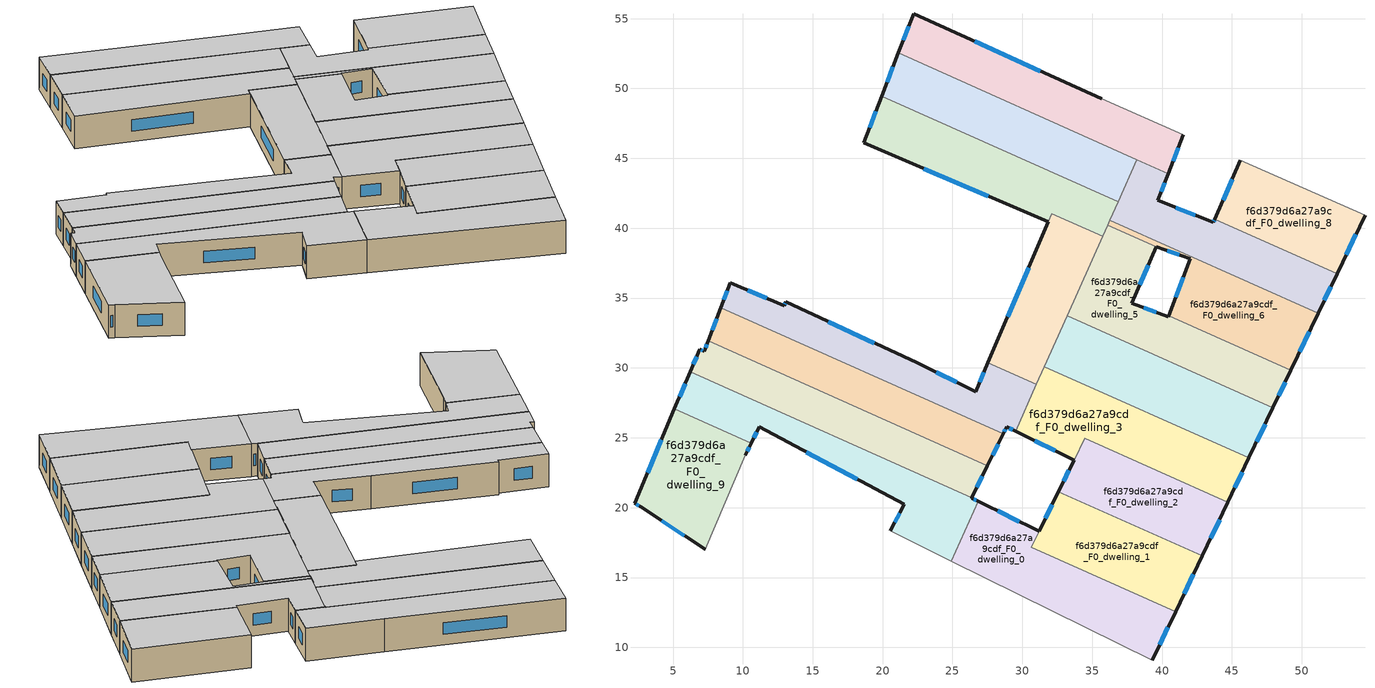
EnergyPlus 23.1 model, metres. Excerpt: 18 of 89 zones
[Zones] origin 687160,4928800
f6d379d6a27a9cdf_F0_dwelling_0
 floor ground (EU_floor_Construction): 40.96,12.56 39.29,9.07 24.92,16.17 26.83,20.46 31.19,18.31 30.63,17.17 z0
 wall outside (EU_wall_Construction): 39.29,9.07 40.96,12.56 / 31.19,18.31 26.83,20.46 z0:3
 wall adiabatic (EU_wall_Construction): 24.92,16.17 39.29,9.07 z0:3
 wall to f6d379d6a27a9cdf_F0_dwelling_10 (EU_wall_Construction): 26.83,20.46 24.92,16.17 z0:3
 wall to f6d379d6a27a9cdf_F0_dwelling_1 (EU_wall_Construction): 40.96,12.56 30.63,17.17 31.19,18.31 z0:3
 window (EU_Window_Construction): 39.84,10.2 40.42,11.42 / 29.78,19.01 28.25,19.76 z0.98:2.02
 ceiling to f6d379d6a27a9cdf_F1_dwelling_0 (EU_floor_Construction): 39.29,9.07 40.96,12.56 30.63,17.17 31.19,18.31 26.83,20.46 24.92,16.17 z3
f6d379d6a27a9cdf_F0_dwelling_1
 floor ground (EU_floor_Construction): 42.87,16.55 40.96,12.56 30.63,17.17 32.59,21.14 z0
 wall outside (EU_wall_Construction): 40.96,12.56 42.87,16.55 / 32.59,21.14 31.19,18.31 z0:3
 wall to f6d379d6a27a9cdf_F0_dwelling_2 (EU_wall_Construction): 42.87,16.55 32.59,21.14 z0:3
 window (EU_Window_Construction): 41.58,13.86 42.25,15.25 / 32.13,20.22 31.65,19.23 z0.98:2.02
 ceiling to f6d379d6a27a9cdf_F1_dwelling_1 (EU_floor_Construction): 40.96,12.56 42.87,16.55 32.59,21.14 30.63,17.17 z3
f6d379d6a27a9cdf_F0_dwelling_10
 floor ground (EU_floor_Construction): 26.39,20.72 26.37,20.69 26.83,20.46 24.92,16.17 20.54,18.34 21.55,20.23 11.17,25.79 10.61,24.62 5.1,27.07 6.23,29.73 z0
 wall outside (EU_wall_Construction): 10.61,24.62 11.17,25.79 21.55,20.23 20.54,18.34 / 6.23,29.73 5.1,27.07 / 26.83,20.46 26.37,20.69 26.39,20.72 z0:3
 wall to f6d379d6a27a9cdf_F0_dwelling_9 (EU_wall_Construction): 5.1,27.07 10.61,24.62 z0:3
 wall to f6d379d6a27a9cdf_F0_dwelling_11 (EU_wall_Construction): 26.39,20.72 6.23,29.73 z0:3
 wall adiabatic (EU_wall_Construction): 20.54,18.34 24.92,16.17 z0:3
 window (EU_Window_Construction): 21.23,19.61 20.87,18.95 / 14.55,23.98 18.18,22.04 / 10.79,25 10.99,25.41 / 5.86,28.87 5.47,27.94 / 26.68,20.54 26.52,20.61 z0.98:2.02
 ceiling to f6d379d6a27a9cdf_F1_dwelling_10 (EU_floor_Construction): 24.92,16.17 26.83,20.46 26.37,20.69 26.39,20.72 6.23,29.73 5.1,27.07 10.61,24.62 11.17,25.79 21.55,20.23 20.54,18.34 z3
f6d379d6a27a9cdf_F0_dwelling_11
 floor ground (EU_floor_Construction): 27.51,23 26.39,20.72 6.23,29.73 6.9,31.33 7.23,31.19 7.52,31.93 z0
 wall outside (EU_wall_Construction): 26.39,20.72 27.51,23 / 7.52,31.93 7.23,31.19 6.9,31.33 6.23,29.73 z0:3
 wall to f6d379d6a27a9cdf_F0_dwelling_12 (EU_wall_Construction): 27.51,23 7.52,31.93 z0:3
 window (EU_Window_Construction): 26.75,21.46 27.14,22.26 / 6.68,30.81 6.45,30.25 / 7.13,31.23 7.01,31.28 / 7.42,31.69 7.33,31.43 z0.98:2.02
 ceiling to f6d379d6a27a9cdf_F1_dwelling_11 (EU_floor_Construction): 26.39,20.72 27.51,23 7.52,31.93 7.23,31.19 6.9,31.33 6.23,29.73 z3
f6d379d6a27a9cdf_F0_dwelling_12
 floor ground (EU_floor_Construction): 28.62,25.28 27.51,23 7.52,31.93 8.42,34.31 z0
 wall outside (EU_wall_Construction): 8.42,34.31 7.52,31.93 / 27.51,23 28.62,25.28 z0:3
 wall to f6d379d6a27a9cdf_F0_dwelling_13 (EU_wall_Construction): 28.62,25.28 8.42,34.31 z0:3
 window (EU_Window_Construction): 8.13,33.54 7.81,32.71 / 27.87,23.74 28.26,24.54 z0.98:2.02
 ceiling to f6d379d6a27a9cdf_F1_dwelling_12 (EU_floor_Construction): 27.51,23 28.62,25.28 8.42,34.31 7.52,31.93 z3
f6d379d6a27a9cdf_F0_dwelling_13
 floor ground (EU_floor_Construction): 27.54,30.37 31.01,28.82 29.51,25.47 28.87,25.79 28.62,25.28 8.42,34.31 9.1,36.1 12.95,34.46 13.06,34.72 22.46,30.37 26.65,28.3 z0
 wall outside (EU_wall_Construction): 27.54,30.37 26.65,28.3 22.46,30.37 13.06,34.72 12.95,34.46 9.1,36.1 8.42,34.31 / 28.62,25.28 28.87,25.79 29.51,25.47 z0:3
 wall to f6d379d6a27a9cdf_F0_dwelling_14 (EU_wall_Construction): 31.01,28.82 27.54,30.37 z0:3
 wall to f6d379d6a27a9cdf_F0_dwelling_3 (EU_wall_Construction): 29.51,25.47 31.01,28.82 z0:3
 window (EU_Window_Construction): 19.41,31.78 16.12,33.3 / 25.29,28.97 23.83,29.7 / 27.25,29.7 26.94,28.97 / 29.08,25.69 29.3,25.58 / 28.7,25.45 28.79,25.62 / 8.88,35.52 8.64,34.89 / 11.7,34.99 10.36,35.57 / 13.03,34.63 12.99,34.54 z0.98:2.02
 ceiling to f6d379d6a27a9cdf_F1_dwelling_13 (EU_floor_Construction): 29.51,25.47 31.01,28.82 27.54,30.37 26.65,28.3 22.46,30.37 13.06,34.72 12.95,34.46 9.1,36.1 8.42,34.31 28.62,25.28 28.87,25.79 z3
f6d379d6a27a9cdf_F0_dwelling_14
 floor ground (EU_floor_Construction): 35.74,39.41 31.01,28.82 27.54,30.37 32.1,41.04 z0
 wall outside (EU_wall_Construction): 31.85,40.45 27.54,30.37 z0:3
 wall to f6d379d6a27a9cdf_F0_dwelling_15 (EU_wall_Construction): 32.1,41.04 31.85,40.46 / 35.74,39.41 32.11,41.04 z0:3
 wall to f6d379d6a27a9cdf_F0_dwelling_5 (EU_wall_Construction): 33.2,33.73 35.74,39.41 z0:3
 wall to f6d379d6a27a9cdf_F0_dwelling_4 (EU_wall_Construction): 31.58,30.1 33.2,33.73 z0:3
 wall to f6d379d6a27a9cdf_F0_dwelling_3 (EU_wall_Construction): 31.01,28.82 31.58,30.1 z0:3
 window (EU_Window_Construction): 30.45,37.18 28.94,33.65 z0.98:2.02
 ceiling to f6d379d6a27a9cdf_F1_dwelling_14 (EU_floor_Construction): 31.01,28.82 35.74,39.41 32.11,41.04 27.54,30.37 z3
f6d379d6a27a9cdf_F0_dwelling_15
 floor ground (EU_floor_Construction): 36.85,41.9 35.74,39.41 32.1,41.04 31.85,40.46 18.65,46.11 19.94,49.46 z0
 wall outside (EU_wall_Construction): 19.94,49.46 18.65,46.11 31.85,40.46 z0:3
 wall to f6d379d6a27a9cdf_F0_dwelling_16 (EU_wall_Construction): 36.85,41.9 19.94,49.46 z0:3
 wall to f6d379d6a27a9cdf_F0_dwelling_7 (EU_wall_Construction): 36.26,40.57 36.85,41.9 z0:3
 wall to f6d379d6a27a9cdf_F0_dwelling_6 (EU_wall_Construction): 36.1,40.21 36.26,40.57 z0:3
 wall to f6d379d6a27a9cdf_F0_dwelling_5 (EU_wall_Construction): 35.74,39.41 36.1,40.21 z0:3
 window (EU_Window_Construction): 22.95,44.27 27.56,42.3 / 19.52,48.37 19.07,47.2 z0.98:2.02
 ceiling to f6d379d6a27a9cdf_F1_dwelling_15 (EU_floor_Construction): 35.74,39.41 36.85,41.9 19.94,49.46 18.65,46.11 31.85,40.46 32.1,41.04 z3
f6d379d6a27a9cdf_F0_dwelling_16
 floor ground (EU_floor_Construction): 38.2,44.91 36.85,41.9 19.94,49.46 21.13,52.54 z0
 wall outside (EU_wall_Construction): 21.13,52.54 19.94,49.46 z0:3
 wall to f6d379d6a27a9cdf_F0_dwelling_17 (EU_wall_Construction): 38.19,44.89 38.2,44.91 21.13,52.54 z0:3
 wall to f6d379d6a27a9cdf_F0_dwelling_7 (EU_wall_Construction): 36.85,41.9 38.19,44.89 z0:3
 window (EU_Window_Construction): 20.74,51.54 20.33,50.46 z0.98:2.02
 ceiling to f6d379d6a27a9cdf_F1_dwelling_16 (EU_floor_Construction): 36.85,41.9 38.2,44.91 21.13,52.54 19.94,49.46 z3
f6d379d6a27a9cdf_F0_dwelling_17
 floor ground (EU_floor_Construction): 35.67,49.27 41.53,46.68 40.43,43.88 38.19,44.89 38.2,44.91 21.13,52.54 22.21,55.36 z0
 wall outside (EU_wall_Construction): 35.67,49.27 22.21,55.36 21.13,52.54 / 40.43,43.88 41.53,46.68 z0:3
 wall adiabatic (EU_wall_Construction): 41.53,46.68 35.67,49.27 z0:3
 wall to f6d379d6a27a9cdf_F0_dwelling_7 (EU_wall_Construction): 38.19,44.89 40.43,43.88 z0:3
 window (EU_Window_Construction): 21.86,54.44 21.48,53.46 / 31.3,51.25 26.59,53.38 / 40.79,44.79 41.17,45.77 z0.98:2.02
 ceiling to f6d379d6a27a9cdf_F1_dwelling_17 (EU_floor_Construction): 40.43,43.88 41.53,46.68 35.67,49.27 22.21,55.36 21.13,52.54 38.2,44.91 38.19,44.89 z3
f6d379d6a27a9cdf_F0_dwelling_2
 floor ground (EU_floor_Construction): 44.71,20.41 42.87,16.55 32.59,21.14 33.7,23.4 34.48,24.98 z0
 wall outside (EU_wall_Construction): 42.87,16.55 44.71,20.41 / 33.7,23.4 32.59,21.14 z0:3
 wall to f6d379d6a27a9cdf_F0_dwelling_3 (EU_wall_Construction): 44.71,20.41 34.48,24.98 33.7,23.41 z0:3
 window (EU_Window_Construction): 43.47,17.8 44.11,19.15 / 33.34,22.67 32.95,21.88 z0.98:2.02
 ceiling to f6d379d6a27a9cdf_F1_dwelling_2 (EU_floor_Construction): 42.87,16.55 44.71,20.41 34.48,24.98 33.7,23.41 32.59,21.14 z3
f6d379d6a27a9cdf_F0_dwelling_3
 floor ground (EU_floor_Construction): 46.22,23.56 44.71,20.41 34.48,24.98 33.7,23.41 29.51,25.47 31.58,30.1 z0
 wall outside (EU_wall_Construction): 44.71,20.41 46.22,23.56 / 29.51,25.47 33.7,23.41 z0:3
 wall to f6d379d6a27a9cdf_F0_dwelling_4 (EU_wall_Construction): 46.22,23.56 31.58,30.1 z0:3
 window (EU_Window_Construction): 45.2,21.43 45.73,22.53 / 30.88,24.8 32.34,24.08 z0.98:2.02
 ceiling to f6d379d6a27a9cdf_F1_dwelling_3 (EU_floor_Construction): 44.71,20.41 46.22,23.56 31.58,30.1 29.51,25.47 33.7,23.41 34.48,24.98 z3
f6d379d6a27a9cdf_F0_dwelling_4
 floor ground (EU_floor_Construction): 47.94,27.14 46.22,23.56 31.58,30.1 33.2,33.73 z0
 wall outside (EU_wall_Construction): 46.22,23.56 47.94,27.14 z0:3
 wall to f6d379d6a27a9cdf_F0_dwelling_5 (EU_wall_Construction): 47.94,27.14 33.2,33.73 z0:3
 window (EU_Window_Construction): 46.78,24.72 47.38,25.98 z0.98:2.02
 ceiling to f6d379d6a27a9cdf_F1_dwelling_4 (EU_floor_Construction): 46.22,23.56 47.94,27.14 33.2,33.73 31.58,30.1 z3
f6d379d6a27a9cdf_F0_dwelling_5
 floor ground (EU_floor_Construction): 39.57,38.66 37.82,34.64 40.44,33.65 40.48,33.75 49.22,29.84 47.94,27.14 33.2,33.73 36.1,40.21 z0
 wall outside (EU_wall_Construction): 40.48,33.75 40.44,33.65 37.82,34.64 39.57,38.66 / 47.94,27.14 49.22,29.84 z0:3
 wall to f6d379d6a27a9cdf_F0_dwelling_6 (EU_wall_Construction): 39.57,38.66 36.1,40.21 / 49.22,29.84 40.48,33.75 z0:3
 window (EU_Window_Construction): 38.39,35.95 39,37.35 / 39.59,33.97 38.68,34.32 / 48.36,28.02 48.81,28.96 z0.98:2.02
 ceiling to f6d379d6a27a9cdf_F1_dwelling_5 (EU_floor_Construction): 47.94,27.14 49.22,29.84 40.48,33.75 40.44,33.65 37.82,34.64 39.57,38.66 36.1,40.21 33.2,33.73 z3
f6d379d6a27a9cdf_F0_dwelling_6
 floor ground (EU_floor_Construction): 51.17,33.91 49.22,29.84 40.48,33.75 42,37.81 39.58,38.69 39.57,38.66 36.1,40.21 36.26,40.58 z0
 wall outside (EU_wall_Construction): 39.57,38.66 39.58,38.69 42,37.81 40.48,33.75 / 49.22,29.84 51.17,33.91 z0:3
 wall to f6d379d6a27a9cdf_F0_dwelling_7 (EU_wall_Construction): 51.17,33.91 36.26,40.58 z0:3
 window (EU_Window_Construction): 40.37,38.4 41.22,38.09 / 49.86,31.16 50.54,32.59 / 41.51,36.49 40.98,35.07 z0.98:2.02
 ceiling to f6d379d6a27a9cdf_F1_dwelling_6 (EU_floor_Construction): 49.22,29.84 51.17,33.91 36.26,40.58 36.1,40.21 39.57,38.66 39.58,38.69 42,37.81 40.48,33.75 z3
f6d379d6a27a9cdf_F0_dwelling_7
 floor ground (EU_floor_Construction): 52.52,36.73 51.17,33.91 36.26,40.58 38.19,44.89 40.43,43.88 39.68,41.99 43.67,40.41 43.77,40.64 z0
 wall outside (EU_wall_Construction): 43.77,40.64 43.67,40.41 39.68,41.99 40.43,43.88 / 51.17,33.91 52.52,36.73 z0:3
 wall to f6d379d6a27a9cdf_F0_dwelling_8 (EU_wall_Construction): 52.52,36.73 43.77,40.64 z0:3
 window (EU_Window_Construction): 39.93,42.6 40.19,43.27 / 42.38,40.92 40.98,41.47 / 43.74,40.56 43.71,40.48 / 51.61,34.83 52.08,35.81 z0.98:2.02
 ceiling to f6d379d6a27a9cdf_F1_dwelling_7 (EU_floor_Construction): 51.17,33.91 52.52,36.73 43.77,40.64 43.67,40.41 39.68,41.99 40.43,43.88 38.19,44.89 36.26,40.58 z3
f6d379d6a27a9cdf_F0_dwelling_8
 floor ground (EU_floor_Construction): 54.52,40.92 52.52,36.73 43.77,40.64 45.61,44.87 z0
 wall outside (EU_wall_Construction): 45.61,44.87 43.77,40.64 / 52.52,36.73 54.52,40.92 z0:3
 wall adiabatic (EU_wall_Construction): 54.52,40.92 45.61,44.87 z0:3
 window (EU_Window_Construction): 45.01,43.49 44.37,42.01 / 53.17,38.09 53.87,39.56 z0.98:2.02
 ceiling to f6d379d6a27a9cdf_F1_dwelling_8 (EU_floor_Construction): 52.52,36.73 54.52,40.92 45.61,44.87 43.77,40.64 z3
f6d379d6a27a9cdf_F0_dwelling_9
 floor ground (EU_floor_Construction): 10.61,24.62 10.18,23.74 7.31,17.01 2.67,20.07 2.24,20.31 5.1,27.07 z0
 wall outside (EU_wall_Construction): 5.1,27.07 2.24,20.31 2.67,20.07 7.31,17.01 / 10.18,23.74 10.61,24.62 z0:3
 wall adiabatic (EU_wall_Construction): 7.31,17.01 10.18,23.74 z0:3
 window (EU_Window_Construction): 2.38,20.23 2.53,20.15 / 4.17,24.87 3.17,22.51 / 10.32,24.02 10.47,24.33 / 4.18,19.07 5.8,18 z0.98:2.02
 ceiling to f6d379d6a27a9cdf_F1_dwelling_9 (EU_floor_Construction): 7.31,17.01 10.18,23.74 10.61,24.62 5.1,27.07 2.24,20.31 2.67,20.07 z3
[Building]
EU S2 Campaign: North Axis=0; Terrain=City; Solar Distribution=FullExterior
[Site:Location]
Bologna: Latitude=44.5; Longitude=11.25; Time Zone=1; Elevation=37
[SizingPeriod:WeatherFileDays]
AnnualSizingPeriod: Begin Month=1; Begin Day of Month=1; End Month=12; End Day of Month=31; Day of Week for Start Day=Monday; Use Weather File Daylight Saving Period=No; Use Weather File Rain and Snow Indicators=No
[MATERIAL]
EU_InternalMass_Material: Roughness=MediumRough; Thickness=0.1; Conductivity=1; Density=1800; Specific Heat=900; Thermal Absorptance=0.9; Solar Absorptance=0.7; Visible Absorptance=0.7
[MATERIAL:NOMASS] Roughness=MediumRough; Thermal Absorptance=0.9; Solar Absorptance=0.7; Visible Absorptance=0.7
Name | Thermal Resistance
EU_wall_NoMass | 0.905828
EU_floor_NoMass | 0.67114
[WINDOWMATERIAL:SIMPLEGLAZINGSYSTEM]
EU_Window_SimpleGlazing: UFactor=4.52486; Solar Heat Gain Coefficient=0.85; Visible Transmittance=0.85
[CONSTRUCTION]
EU_wall_Construction: EU_wall_NoMass
EU_floor_Construction: EU_floor_NoMass
EU_Window_Construction: EU_Window_SimpleGlazing
EU_InternalMass_Construction: EU_InternalMass_Material
[ZONE] Type=1; Multiplier=1; Ceiling Height=autocalculate; Floor Area=autocalculate; Part of Total Floor Area=Yes
Name | Volume
f6d379d6a27a9cdf_F0_dwelling_0 | 191.188
f6d379d6a27a9cdf_F0_dwelling_1 | 149.586
f6d379d6a27a9cdf_F0_dwelling_10 | 189.817
f6d379d6a27a9cdf_F0_dwelling_11 | 167.563
f6d379d6a27a9cdf_F0_dwelling_12 | 167.582
f6d379d6a27a9cdf_F0_dwelling_13 | 167.558
f6d379d6a27a9cdf_F0_dwelling_14 | 135.479
f6d379d6a27a9cdf_F0_dwelling_15 | 182.958
f6d379d6a27a9cdf_F0_dwelling_16 | 184.291
f6d379d6a27a9cdf_F0_dwelling_17 | 189.039
f6d379d6a27a9cdf_F0_dwelling_2 | 144.141
f6d379d6a27a9cdf_F0_dwelling_3 | 191.005
f6d379d6a27a9cdf_F0_dwelling_4 | 191.769
f6d379d6a27a9cdf_F0_dwelling_5 | 190.562
f6d379d6a27a9cdf_F0_dwelling_6 | 139.054
f6d379d6a27a9cdf_F0_dwelling_7 | 160.887
f6d379d6a27a9cdf_F0_dwelling_8 | 134.142
f6d379d6a27a9cdf_F0_dwelling_9 | 139.709
[INTERNALMASS] Construction=EU_InternalMass_Construction
Name | Zone or ZoneList | Surface Area
f6d379d6a27a9cdf_F0_dwelling_0_EU_InternalMass | f6d379d6a27a9cdf_F0_dwelling_0 | 63.7257
f6d379d6a27a9cdf_F0_dwelling_1_EU_InternalMass | f6d379d6a27a9cdf_F0_dwelling_1 | 49.8621
f6d379d6a27a9cdf_F0_dwelling_2_EU_InternalMass | f6d379d6a27a9cdf_F0_dwelling_2 | 48.0531
f6d379d6a27a9cdf_F0_dwelling_3_EU_InternalMass | f6d379d6a27a9cdf_F0_dwelling_3 | 63.6696
f6d379d6a27a9cdf_F0_dwelling_4_EU_InternalMass | f6d379d6a27a9cdf_F0_dwelling_4 | 63.9222
f6d379d6a27a9cdf_F0_dwelling_5_EU_InternalMass | f6d379d6a27a9cdf_F0_dwelling_5 | 63.5207
f6d379d6a27a9cdf_F0_dwelling_6_EU_InternalMass | f6d379d6a27a9cdf_F0_dwelling_6 | 46.3508
f6d379d6a27a9cdf_F0_dwelling_7_EU_InternalMass | f6d379d6a27a9cdf_F0_dwelling_7 | 53.6264
f6d379d6a27a9cdf_F0_dwelling_8_EU_InternalMass | f6d379d6a27a9cdf_F0_dwelling_8 | 44.7141
f6d379d6a27a9cdf_F0_dwelling_9_EU_InternalMass | f6d379d6a27a9cdf_F0_dwelling_9 | 46.5697
f6d379d6a27a9cdf_F0_dwelling_10_EU_InternalMass | f6d379d6a27a9cdf_F0_dwelling_10 | 63.2723
f6d379d6a27a9cdf_F0_dwelling_11_EU_InternalMass | f6d379d6a27a9cdf_F0_dwelling_11 | 55.8546
f6d379d6a27a9cdf_F0_dwelling_12_EU_InternalMass | f6d379d6a27a9cdf_F0_dwelling_12 | 55.861
f6d379d6a27a9cdf_F0_dwelling_13_EU_InternalMass | f6d379d6a27a9cdf_F0_dwelling_13 | 55.8523
f6d379d6a27a9cdf_F0_dwelling_14_EU_InternalMass | f6d379d6a27a9cdf_F0_dwelling_14 | 45.1586
f6d379d6a27a9cdf_F0_dwelling_15_EU_InternalMass | f6d379d6a27a9cdf_F0_dwelling_15 | 60.9856
f6d379d6a27a9cdf_F0_dwelling_16_EU_InternalMass | f6d379d6a27a9cdf_F0_dwelling_16 | 61.4316
f6d379d6a27a9cdf_F0_dwelling_17_EU_InternalMass | f6d379d6a27a9cdf_F0_dwelling_17 | 63.0126
[OTHEREQUIPMENT] Fuel Type=Electricity; Design Level Calculation Method=Watts/Area; Power per Zone Floor Area=1; Fraction Latent=0; Fraction Radiant=0; Fraction Lost=0; Carbon Dioxide Generation Rate=0; EndUse Subcategory=EU_Step8_InternalGains
Name | Zone or ZoneList or Space or SpaceList | Schedule
EU_Step8_InternalGain_f6d379d6a27a9cdf_F0_dwelling_0_f000 | f6d379d6a27a9cdf_F0_dwelling_0 | EU_Step8_GainSchedule_f6d379d6a27a9cdf_F0_dwelling_0_f000
EU_Step8_InternalGain_f6d379d6a27a9cdf_F0_dwelling_1_f000 | f6d379d6a27a9cdf_F0_dwelling_1 | EU_Step8_GainSchedule_f6d379d6a27a9cdf_F0_dwelling_1_f000
EU_Step8_InternalGain_f6d379d6a27a9cdf_F0_dwelling_2_f000 | f6d379d6a27a9cdf_F0_dwelling_2 | EU_Step8_GainSchedule_f6d379d6a27a9cdf_F0_dwelling_2_f000
EU_Step8_InternalGain_f6d379d6a27a9cdf_F0_dwelling_3_f000 | f6d379d6a27a9cdf_F0_dwelling_3 | EU_Step8_GainSchedule_f6d379d6a27a9cdf_F0_dwelling_3_f000
EU_Step8_InternalGain_f6d379d6a27a9cdf_F0_dwelling_4_f000 | f6d379d6a27a9cdf_F0_dwelling_4 | EU_Step8_GainSchedule_f6d379d6a27a9cdf_F0_dwelling_4_f000
EU_Step8_InternalGain_f6d379d6a27a9cdf_F0_dwelling_5_f000 | f6d379d6a27a9cdf_F0_dwelling_5 | EU_Step8_GainSchedule_f6d379d6a27a9cdf_F0_dwelling_5_f000
EU_Step8_InternalGain_f6d379d6a27a9cdf_F0_dwelling_6_f000 | f6d379d6a27a9cdf_F0_dwelling_6 | EU_Step8_GainSchedule_f6d379d6a27a9cdf_F0_dwelling_6_f000
EU_Step8_InternalGain_f6d379d6a27a9cdf_F0_dwelling_7_f000 | f6d379d6a27a9cdf_F0_dwelling_7 | EU_Step8_GainSchedule_f6d379d6a27a9cdf_F0_dwelling_7_f000
EU_Step8_InternalGain_f6d379d6a27a9cdf_F0_dwelling_8_f000 | f6d379d6a27a9cdf_F0_dwelling_8 | EU_Step8_GainSchedule_f6d379d6a27a9cdf_F0_dwelling_8_f000
EU_Step8_InternalGain_f6d379d6a27a9cdf_F0_dwelling_9_f000 | f6d379d6a27a9cdf_F0_dwelling_9 | EU_Step8_GainSchedule_f6d379d6a27a9cdf_F0_dwelling_9_f000
EU_Step8_InternalGain_f6d379d6a27a9cdf_F0_dwelling_10_f000 | f6d379d6a27a9cdf_F0_dwelling_10 | EU_Step8_GainSchedule_f6d379d6a27a9cdf_F0_dwelling_10_f000
EU_Step8_InternalGain_f6d379d6a27a9cdf_F0_dwelling_11_f000 | f6d379d6a27a9cdf_F0_dwelling_11 | EU_Step8_GainSchedule_f6d379d6a27a9cdf_F0_dwelling_11_f000
EU_Step8_InternalGain_f6d379d6a27a9cdf_F0_dwelling_12_f000 | f6d379d6a27a9cdf_F0_dwelling_12 | EU_Step8_GainSchedule_f6d379d6a27a9cdf_F0_dwelling_12_f000
EU_Step8_InternalGain_f6d379d6a27a9cdf_F0_dwelling_13_f000 | f6d379d6a27a9cdf_F0_dwelling_13 | EU_Step8_GainSchedule_f6d379d6a27a9cdf_F0_dwelling_13_f000
EU_Step8_InternalGain_f6d379d6a27a9cdf_F0_dwelling_14_f000 | f6d379d6a27a9cdf_F0_dwelling_14 | EU_Step8_GainSchedule_f6d379d6a27a9cdf_F0_dwelling_14_f000
EU_Step8_InternalGain_f6d379d6a27a9cdf_F0_dwelling_15_f000 | f6d379d6a27a9cdf_F0_dwelling_15 | EU_Step8_GainSchedule_f6d379d6a27a9cdf_F0_dwelling_15_f000
EU_Step8_InternalGain_f6d379d6a27a9cdf_F0_dwelling_16_f000 | f6d379d6a27a9cdf_F0_dwelling_16 | EU_Step8_GainSchedule_f6d379d6a27a9cdf_F0_dwelling_16_f000
EU_Step8_InternalGain_f6d379d6a27a9cdf_F0_dwelling_17_f000 | f6d379d6a27a9cdf_F0_dwelling_17 | EU_Step8_GainSchedule_f6d379d6a27a9cdf_F0_dwelling_17_f000
[ZONEVENTILATION:DESIGNFLOWRATE] Schedule=EU_AlwaysOn; Design Flow Rate Calculation Method=AirChanges/Hour; Air Changes per Hour=0.73129; Ventilation Type=Natural; Fan Pressure Rise=0; Fan Total Efficiency=1; Constant Term Coefficient=1; Temperature Term Coefficient=0; Velocity Term Coefficient=0; Velocity Squared Term Coefficient=0; Minimum Indoor Temperature=-100; Maximum Indoor Temperature=100; Delta Temperature=-100; Minimum Outdoor Temperature=-100; Maximum Outdoor Temperature=100; Maximum Wind Speed=40
Name | Zone or ZoneList or Space or SpaceList
EU_ConstantAir_f6d379d6a27a9cdf_F0_dwelling_0 | f6d379d6a27a9cdf_F0_dwelling_0
EU_ConstantAir_f6d379d6a27a9cdf_F0_dwelling_1 | f6d379d6a27a9cdf_F0_dwelling_1
EU_ConstantAir_f6d379d6a27a9cdf_F0_dwelling_2 | f6d379d6a27a9cdf_F0_dwelling_2
EU_ConstantAir_f6d379d6a27a9cdf_F0_dwelling_3 | f6d379d6a27a9cdf_F0_dwelling_3
EU_ConstantAir_f6d379d6a27a9cdf_F0_dwelling_4 | f6d379d6a27a9cdf_F0_dwelling_4
EU_ConstantAir_f6d379d6a27a9cdf_F0_dwelling_5 | f6d379d6a27a9cdf_F0_dwelling_5
EU_ConstantAir_f6d379d6a27a9cdf_F0_dwelling_6 | f6d379d6a27a9cdf_F0_dwelling_6
EU_ConstantAir_f6d379d6a27a9cdf_F0_dwelling_7 | f6d379d6a27a9cdf_F0_dwelling_7
EU_ConstantAir_f6d379d6a27a9cdf_F0_dwelling_8 | f6d379d6a27a9cdf_F0_dwelling_8
EU_ConstantAir_f6d379d6a27a9cdf_F0_dwelling_9 | f6d379d6a27a9cdf_F0_dwelling_9
EU_ConstantAir_f6d379d6a27a9cdf_F0_dwelling_10 | f6d379d6a27a9cdf_F0_dwelling_10
EU_ConstantAir_f6d379d6a27a9cdf_F0_dwelling_11 | f6d379d6a27a9cdf_F0_dwelling_11
EU_ConstantAir_f6d379d6a27a9cdf_F0_dwelling_12 | f6d379d6a27a9cdf_F0_dwelling_12
EU_ConstantAir_f6d379d6a27a9cdf_F0_dwelling_13 | f6d379d6a27a9cdf_F0_dwelling_13
EU_ConstantAir_f6d379d6a27a9cdf_F0_dwelling_14 | f6d379d6a27a9cdf_F0_dwelling_14
EU_ConstantAir_f6d379d6a27a9cdf_F0_dwelling_15 | f6d379d6a27a9cdf_F0_dwelling_15
EU_ConstantAir_f6d379d6a27a9cdf_F0_dwelling_16 | f6d379d6a27a9cdf_F0_dwelling_16
EU_ConstantAir_f6d379d6a27a9cdf_F0_dwelling_17 | f6d379d6a27a9cdf_F0_dwelling_17
[HVACTEMPLATE:THERMOSTAT] Constant Heating Setpoint=20; Constant Cooling Setpoint=50
EU_HeatOnly_f6d379d6a27a9cdf_F0_dwelling_0; EU_HeatOnly_f6d379d6a27a9cdf_F0_dwelling_1; EU_HeatOnly_f6d379d6a27a9cdf_F0_dwelling_2; EU_HeatOnly_f6d379d6a27a9cdf_F0_dwelling_3; EU_HeatOnly_f6d379d6a27a9cdf_F0_dwelling_4; EU_HeatOnly_f6d379d6a27a9cdf_F0_dwelling_5; EU_HeatOnly_f6d379d6a27a9cdf_F0_dwelling_6; EU_HeatOnly_f6d379d6a27a9cdf_F0_dwelling_7; EU_HeatOnly_f6d379d6a27a9cdf_F0_dwelling_8; EU_HeatOnly_f6d379d6a27a9cdf_F0_dwelling_9; EU_HeatOnly_f6d379d6a27a9cdf_F0_dwelling_10; EU_HeatOnly_f6d379d6a27a9cdf_F0_dwelling_11; EU_HeatOnly_f6d379d6a27a9cdf_F0_dwelling_12; EU_HeatOnly_f6d379d6a27a9cdf_F0_dwelling_13; EU_HeatOnly_f6d379d6a27a9cdf_F0_dwelling_14; EU_HeatOnly_f6d379d6a27a9cdf_F0_dwelling_15; EU_HeatOnly_f6d379d6a27a9cdf_F0_dwelling_16; EU_HeatOnly_f6d379d6a27a9cdf_F0_dwelling_17; EU_HeatOnly_f6d379d6a27a9cdf_F1_dwelling_0; EU_HeatOnly_f6d379d6a27a9cdf_F1_dwelling_1; EU_HeatOnly_f6d379d6a27a9cdf_F1_dwelling_2; EU_HeatOnly_f6d379d6a27a9cdf_F1_dwelling_3; EU_HeatOnly_f6d379d6a27a9cdf_F1_dwelling_4; EU_HeatOnly_f6d379d6a27a9cdf_F1_dwelling_5; EU_HeatOnly_f6d379d6a27a9cdf_F1_dwelling_6; EU_HeatOnly_f6d379d6a27a9cdf_F1_dwelling_7; EU_HeatOnly_f6d379d6a27a9cdf_F1_dwelling_8; EU_HeatOnly_f6d379d6a27a9cdf_F1_dwelling_9; EU_HeatOnly_f6d379d6a27a9cdf_F1_dwelling_10; EU_HeatOnly_f6d379d6a27a9cdf_F1_dwelling_11; EU_HeatOnly_f6d379d6a27a9cdf_F1_dwelling_12; EU_HeatOnly_f6d379d6a27a9cdf_F1_dwelling_13; EU_HeatOnly_f6d379d6a27a9cdf_F1_dwelling_14; EU_HeatOnly_f6d379d6a27a9cdf_F1_dwelling_15; EU_HeatOnly_f6d379d6a27a9cdf_F1_dwelling_16; EU_HeatOnly_f6d379d6a27a9cdf_F1_dwelling_17; EU_HeatOnly_f6d379d6a27a9cdf_F2_dwelling_0; EU_HeatOnly_f6d379d6a27a9cdf_F2_dwelling_1; EU_HeatOnly_f6d379d6a27a9cdf_F2_dwelling_2; EU_HeatOnly_f6d379d6a27a9cdf_F2_dwelling_3; EU_HeatOnly_f6d379d6a27a9cdf_F2_dwelling_4; EU_HeatOnly_f6d379d6a27a9cdf_F2_dwelling_5; EU_HeatOnly_f6d379d6a27a9cdf_F2_dwelling_6; EU_HeatOnly_f6d379d6a27a9cdf_F2_dwelling_7; EU_HeatOnly_f6d379d6a27a9cdf_F2_dwelling_8; EU_HeatOnly_f6d379d6a27a9cdf_F2_dwelling_9; EU_HeatOnly_f6d379d6a27a9cdf_F2_dwelling_10; EU_HeatOnly_f6d379d6a27a9cdf_F2_dwelling_11; EU_HeatOnly_f6d379d6a27a9cdf_F2_dwelling_12; EU_HeatOnly_f6d379d6a27a9cdf_F2_dwelling_13; EU_HeatOnly_f6d379d6a27a9cdf_F2_dwelling_14; EU_HeatOnly_f6d379d6a27a9cdf_F2_dwelling_15; EU_HeatOnly_f6d379d6a27a9cdf_F2_dwelling_16; EU_HeatOnly_f6d379d6a27a9cdf_F2_dwelling_17; EU_HeatOnly_f6d379d6a27a9cdf_F3_dwelling_0; EU_HeatOnly_f6d379d6a27a9cdf_F3_dwelling_1; EU_HeatOnly_f6d379d6a27a9cdf_F3_dwelling_2; EU_HeatOnly_f6d379d6a27a9cdf_F3_dwelling_3; EU_HeatOnly_f6d379d6a27a9cdf_F3_dwelling_4; EU_HeatOnly_f6d379d6a27a9cdf_F3_dwelling_5; EU_HeatOnly_f6d379d6a27a9cdf_F3_dwelling_6; EU_HeatOnly_f6d379d6a27a9cdf_F3_dwelling_7; EU_HeatOnly_f6d379d6a27a9cdf_F3_dwelling_8; EU_HeatOnly_f6d379d6a27a9cdf_F3_dwelling_9; EU_HeatOnly_f6d379d6a27a9cdf_F3_dwelling_10; EU_HeatOnly_f6d379d6a27a9cdf_F3_dwelling_11; EU_HeatOnly_f6d379d6a27a9cdf_F3_dwelling_12; EU_HeatOnly_f6d379d6a27a9cdf_F3_dwelling_13; EU_HeatOnly_f6d379d6a27a9cdf_F3_dwelling_14; EU_HeatOnly_f6d379d6a27a9cdf_F3_dwelling_15; EU_HeatOnly_f6d379d6a27a9cdf_F3_dwelling_16; EU_HeatOnly_f6d379d6a27a9cdf_F3_dwelling_17; EU_HeatOnly_f6d379d6a27a9cdf_F4_dwelling_0; EU_HeatOnly_f6d379d6a27a9cdf_F4_dwelling_1; EU_HeatOnly_f6d379d6a27a9cdf_F4_dwelling_2; EU_HeatOnly_f6d379d6a27a9cdf_F4_dwelling_3; EU_HeatOnly_f6d379d6a27a9cdf_F4_dwelling_4; EU_HeatOnly_f6d379d6a27a9cdf_F4_dwelling_5; EU_HeatOnly_f6d379d6a27a9cdf_F4_dwelling_6; EU_HeatOnly_f6d379d6a27a9cdf_F4_dwelling_7; EU_HeatOnly_f6d379d6a27a9cdf_F4_dwelling_8; EU_HeatOnly_f6d379d6a27a9cdf_F4_dwelling_9; EU_HeatOnly_f6d379d6a27a9cdf_F4_dwelling_10; EU_HeatOnly_f6d379d6a27a9cdf_F4_dwelling_11; EU_HeatOnly_f6d379d6a27a9cdf_F4_dwelling_12; EU_HeatOnly_f6d379d6a27a9cdf_F4_dwelling_13; EU_HeatOnly_f6d379d6a27a9cdf_F4_dwelling_14; EU_HeatOnly_f6d379d6a27a9cdf_F4_dwelling_15; EU_HeatOnly_f6d379d6a27a9cdf_F4_dwelling_16
[HVACTEMPLATE:ZONE:IDEALLOADSAIRSYSTEM] System Availability Schedule=EU_AlwaysOn; Maximum Heating Supply Air Temperature=50; Minimum Cooling Supply Air Temperature=13; Maximum Heating Supply Air Humidity Ratio=0.0156; Minimum Cooling Supply Air Humidity Ratio=0.0077; Heating Limit=NoLimit; Cooling Limit=NoLimit; Heating Availability Schedule=EU_AlwaysOn; Cooling Availability Schedule=EU_CoolingOff; Dehumidification Control Type=ConstantSensibleHeatRatio; Cooling Sensible Heat Ratio=0.7; Dehumidification Setpoint=60; Humidification Control Type=None; Humidification Setpoint=30; Outdoor Air Method=None; Outdoor Air Flow Rate per Person=0.00944; Outdoor Air Flow Rate per Zone Floor Area=0; Outdoor Air Flow Rate per Zone=0; Demand Controlled Ventilation Type=None; Outdoor Air Economizer Type=NoEconomizer; Heat Recovery Type=None; Sensible Heat Recovery Effectiveness=0.7; Latent Heat Recovery Effectiveness=0.65
Name | Template Thermostat
f6d379d6a27a9cdf_F0_dwelling_0 | EU_HeatOnly_f6d379d6a27a9cdf_F0_dwelling_0
f6d379d6a27a9cdf_F0_dwelling_1 | EU_HeatOnly_f6d379d6a27a9cdf_F0_dwelling_1
f6d379d6a27a9cdf_F0_dwelling_2 | EU_HeatOnly_f6d379d6a27a9cdf_F0_dwelling_2
f6d379d6a27a9cdf_F0_dwelling_3 | EU_HeatOnly_f6d379d6a27a9cdf_F0_dwelling_3
f6d379d6a27a9cdf_F0_dwelling_4 | EU_HeatOnly_f6d379d6a27a9cdf_F0_dwelling_4
f6d379d6a27a9cdf_F0_dwelling_5 | EU_HeatOnly_f6d379d6a27a9cdf_F0_dwelling_5
f6d379d6a27a9cdf_F0_dwelling_6 | EU_HeatOnly_f6d379d6a27a9cdf_F0_dwelling_6
f6d379d6a27a9cdf_F0_dwelling_7 | EU_HeatOnly_f6d379d6a27a9cdf_F0_dwelling_7
f6d379d6a27a9cdf_F0_dwelling_8 | EU_HeatOnly_f6d379d6a27a9cdf_F0_dwelling_8
f6d379d6a27a9cdf_F0_dwelling_9 | EU_HeatOnly_f6d379d6a27a9cdf_F0_dwelling_9
f6d379d6a27a9cdf_F0_dwelling_10 | EU_HeatOnly_f6d379d6a27a9cdf_F0_dwelling_10
f6d379d6a27a9cdf_F0_dwelling_11 | EU_HeatOnly_f6d379d6a27a9cdf_F0_dwelling_11
f6d379d6a27a9cdf_F0_dwelling_12 | EU_HeatOnly_f6d379d6a27a9cdf_F0_dwelling_12
f6d379d6a27a9cdf_F0_dwelling_13 | EU_HeatOnly_f6d379d6a27a9cdf_F0_dwelling_13
f6d379d6a27a9cdf_F0_dwelling_14 | EU_HeatOnly_f6d379d6a27a9cdf_F0_dwelling_14
f6d379d6a27a9cdf_F0_dwelling_15 | EU_HeatOnly_f6d379d6a27a9cdf_F0_dwelling_15
f6d379d6a27a9cdf_F0_dwelling_16 | EU_HeatOnly_f6d379d6a27a9cdf_F0_dwelling_16
f6d379d6a27a9cdf_F0_dwelling_17 | EU_HeatOnly_f6d379d6a27a9cdf_F0_dwelling_17
[SIZING:ZONE] Zone Cooling Design Supply Air Temperature Input Method=SupplyAirTemperature; Zone Cooling Design Supply Air Temperature=13; Zone Heating Design Supply Air Temperature Input Method=SupplyAirTemperature; Zone Heating Design Supply Air Temperature=50; Zone Cooling Design Supply Air Humidity Ratio=0.008; Zone Heating Design Supply Air Humidity Ratio=0.008; Cooling Design Air Flow Method=DesignDay; Cooling Design Air Flow Rate=0; Cooling Minimum Air Flow per Zone Floor Area=0.000762; Cooling Minimum Air Flow=0; Cooling Minimum Air Flow Fraction=0.2; Heating Design Air Flow Method=DesignDay; Heating Design Air Flow Rate=0; Heating Maximum Air Flow per Zone Floor Area=0.002032; Heating Maximum Air Flow=0.141576; Heating Maximum Air Flow Fraction=0.3; Account for Dedicated Outdoor Air System=No; Dedicated Outdoor Air System Control Strategy=NeutralSupplyAir; Dedicated Outdoor Air Low Setpoint Temperature for Design=autosize; Dedicated Outdoor Air High Setpoint Temperature for Design=autosize; Zone Load Sizing Method=Sensible Load Only No Latent Load; Zone Latent Cooling Design Supply Air Humidity Ratio Input Method=HumidityRatioDifference; Zone Cooling Design Supply Air Humidity Ratio Difference=0.005; Zone Latent Heating Design Supply Air Humidity Ratio Input Method=HumidityRatioDifference; Zone Humidification Design Supply Air Humidity Ratio Difference=0.005
f6d379d6a27a9cdf_F0_dwelling_0; f6d379d6a27a9cdf_F0_dwelling_1; f6d379d6a27a9cdf_F0_dwelling_2; f6d379d6a27a9cdf_F0_dwelling_3; f6d379d6a27a9cdf_F0_dwelling_4; f6d379d6a27a9cdf_F0_dwelling_5; f6d379d6a27a9cdf_F0_dwelling_6; f6d379d6a27a9cdf_F0_dwelling_7; f6d379d6a27a9cdf_F0_dwelling_8; f6d379d6a27a9cdf_F0_dwelling_9; f6d379d6a27a9cdf_F0_dwelling_10; f6d379d6a27a9cdf_F0_dwelling_11; f6d379d6a27a9cdf_F0_dwelling_12; f6d379d6a27a9cdf_F0_dwelling_13; f6d379d6a27a9cdf_F0_dwelling_14; f6d379d6a27a9cdf_F0_dwelling_15; f6d379d6a27a9cdf_F0_dwelling_16; f6d379d6a27a9cdf_F0_dwelling_17
[SCHEDULE:CONSTANT]
Name | Hourly Value
EU_AlwaysOn | 1
EU_CoolingOff | 0
[SCHEDULE:FILE] Column Number=1; Rows to Skip at Top=0; Number of Hours of Data=8760; Column Separator=Comma; Interpolate to Timestep=No; Minutes per Item=60; Adjust Schedule for Daylight Savings=Yes
Name | File
EU_Step8_GainSchedule_f6d379d6a27a9cdf_F0_dwelling_0_f000 | ../../schedules/f6d379d6a27a9cdf/f6d379d6a27a9cdf_F0_dwelling_0_f000_gain.csv
EU_Step8_GainSchedule_f6d379d6a27a9cdf_F0_dwelling_1_f000 | ../../schedules/f6d379d6a27a9cdf/f6d379d6a27a9cdf_F0_dwelling_1_f000_gain.csv
EU_Step8_GainSchedule_f6d379d6a27a9cdf_F0_dwelling_2_f000 | ../../schedules/f6d379d6a27a9cdf/f6d379d6a27a9cdf_F0_dwelling_2_f000_gain.csv
EU_Step8_GainSchedule_f6d379d6a27a9cdf_F0_dwelling_3_f000 | ../../schedules/f6d379d6a27a9cdf/f6d379d6a27a9cdf_F0_dwelling_3_f000_gain.csv
EU_Step8_GainSchedule_f6d379d6a27a9cdf_F0_dwelling_4_f000 | ../../schedules/f6d379d6a27a9cdf/f6d379d6a27a9cdf_F0_dwelling_4_f000_gain.csv
EU_Step8_GainSchedule_f6d379d6a27a9cdf_F0_dwelling_5_f000 | ../../schedules/f6d379d6a27a9cdf/f6d379d6a27a9cdf_F0_dwelling_5_f000_gain.csv
EU_Step8_GainSchedule_f6d379d6a27a9cdf_F0_dwelling_6_f000 | ../../schedules/f6d379d6a27a9cdf/f6d379d6a27a9cdf_F0_dwelling_6_f000_gain.csv
EU_Step8_GainSchedule_f6d379d6a27a9cdf_F0_dwelling_7_f000 | ../../schedules/f6d379d6a27a9cdf/f6d379d6a27a9cdf_F0_dwelling_7_f000_gain.csv
EU_Step8_GainSchedule_f6d379d6a27a9cdf_F0_dwelling_8_f000 | ../../schedules/f6d379d6a27a9cdf/f6d379d6a27a9cdf_F0_dwelling_8_f000_gain.csv
EU_Step8_GainSchedule_f6d379d6a27a9cdf_F0_dwelling_9_f000 | ../../schedules/f6d379d6a27a9cdf/f6d379d6a27a9cdf_F0_dwelling_9_f000_gain.csv
EU_Step8_GainSchedule_f6d379d6a27a9cdf_F0_dwelling_10_f000 | ../../schedules/f6d379d6a27a9cdf/f6d379d6a27a9cdf_F0_dwelling_10_f000_gain.csv
EU_Step8_GainSchedule_f6d379d6a27a9cdf_F0_dwelling_11_f000 | ../../schedules/f6d379d6a27a9cdf/f6d379d6a27a9cdf_F0_dwelling_11_f000_gain.csv
EU_Step8_GainSchedule_f6d379d6a27a9cdf_F0_dwelling_12_f000 | ../../schedules/f6d379d6a27a9cdf/f6d379d6a27a9cdf_F0_dwelling_12_f000_gain.csv
EU_Step8_GainSchedule_f6d379d6a27a9cdf_F0_dwelling_13_f000 | ../../schedules/f6d379d6a27a9cdf/f6d379d6a27a9cdf_F0_dwelling_13_f000_gain.csv
EU_Step8_GainSchedule_f6d379d6a27a9cdf_F0_dwelling_14_f000 | ../../schedules/f6d379d6a27a9cdf/f6d379d6a27a9cdf_F0_dwelling_14_f000_gain.csv
EU_Step8_GainSchedule_f6d379d6a27a9cdf_F0_dwelling_15_f000 | ../../schedules/f6d379d6a27a9cdf/f6d379d6a27a9cdf_F0_dwelling_15_f000_gain.csv
EU_Step8_GainSchedule_f6d379d6a27a9cdf_F0_dwelling_16_f000 | ../../schedules/f6d379d6a27a9cdf/f6d379d6a27a9cdf_F0_dwelling_16_f000_gain.csv
EU_Step8_GainSchedule_f6d379d6a27a9cdf_F0_dwelling_17_f000 | ../../schedules/f6d379d6a27a9cdf/f6d379d6a27a9cdf_F0_dwelling_17_f000_gain.csv
